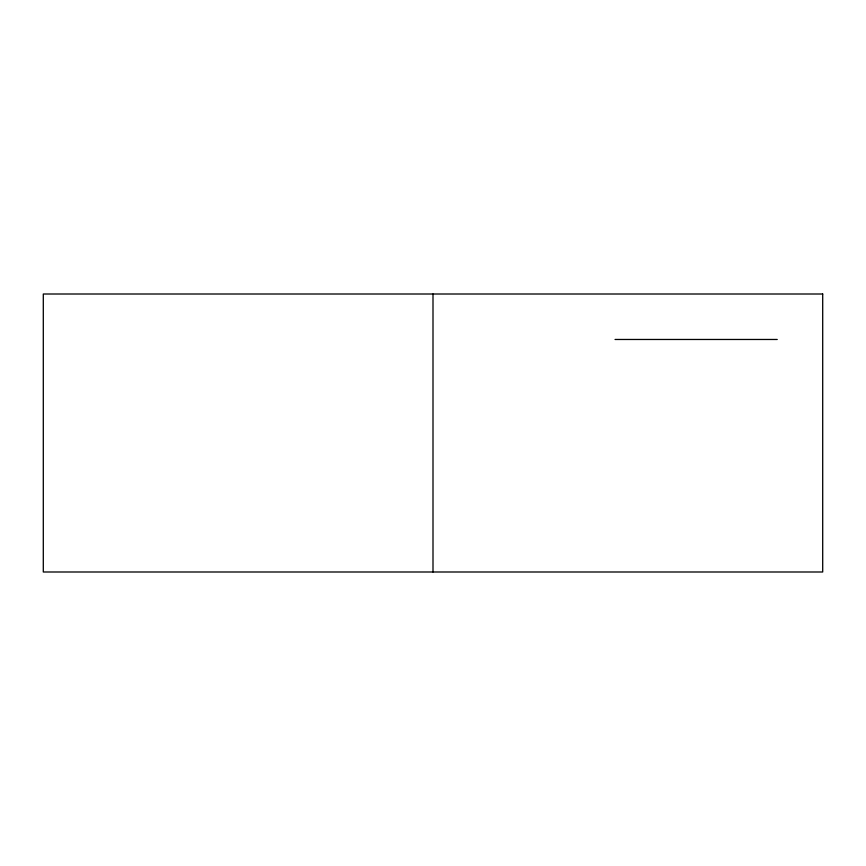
<?xml version="1.0" encoding="UTF-8"?>
<svg xmlns="http://www.w3.org/2000/svg" width="866" height="866" viewBox="0 0 866 866"><rect width="100%" height="100%" fill="white"/><g stroke="black" fill="none" stroke-linecap="round" stroke-linejoin="round"><path stroke-width="1.3" d="M615.044 339.472L777.235 339.472M433 294.007L433 571.993M822.7 294.007L43.3 294.007L43.3 571.993L822.7 571.993L822.7 294.007"/></g></svg>
